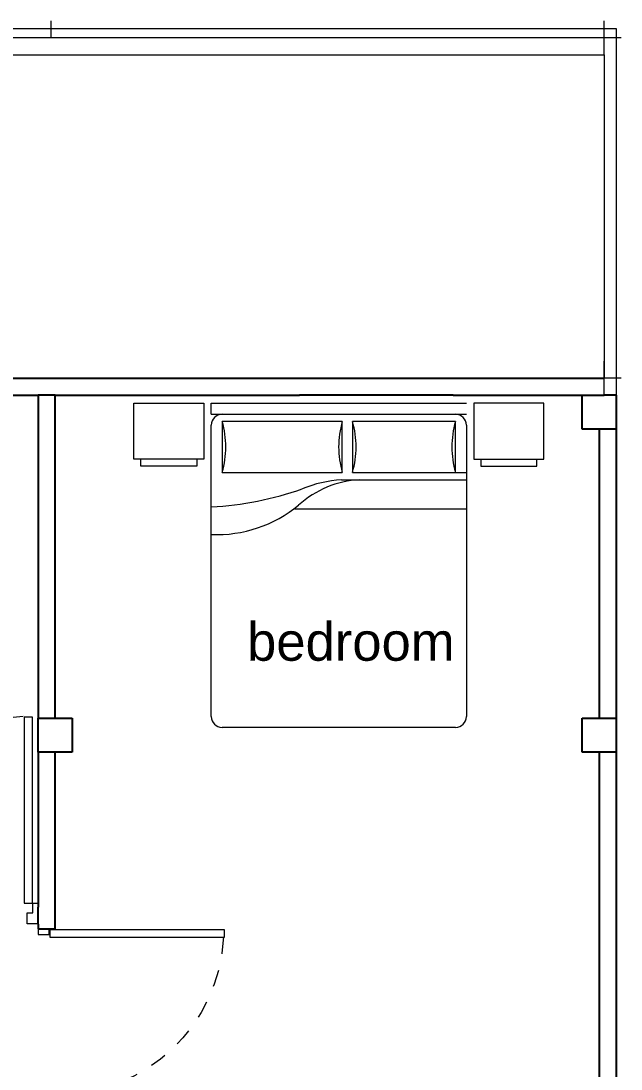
# Model space of a CAD drawing. Header units: metres. Extents: x 6.9 to 88.2, y -7.2 to 15.9.
# Drawn here: x 35.41 to 38.94, y 8.04 to 14.21 of the extents above; entities that cross this region are included whole.
import ezdxf
from ezdxf.enums import TextEntityAlignment as Align

# ---------------------------------------------------------------- set-up
doc = ezdxf.new("R2010")
doc.units = ezdxf.units.M
doc.linetypes.add('HIDDEN2', pattern=[0.1875, 0.125, -0.0625])
doc.layers.get('0').update_dxf_attribs({"lineweight": 9})
for name, color, linetype, lineweight in [('A-DOOR', 1, 'Continuous', 9), ('CASCO', 86, 'Continuous', 5), ('inne_gulv', 252, 'Continuous', 15), ('MOBILIARIO', 4, 'Continuous', 9)]:
    doc.layers.add(name, color=color, linetype=linetype, lineweight=lineweight)
doc.layers.add('walls', color=6, linetype='Continuous')
doc.styles.add('COTA50', font='swissci.ttf', dxfattribs={"height": 0.09})

# ---------------------------------------------------------------- blocks, each defined once
blk = doc.blocks.new('BEDASD')
at = {"layer": 'MOBILIARIO'}
for p, q in [((133.395, 12.884), (133.395, 13.2121)), ((133.395, 13.2121), (133.8051, 13.2121)), ((133.8051, 13.2121), (133.8051, 12.884)), ((133.8496, 13.2121), (135.3501, 13.2121)), ((133.8496, 13.1479), (133.8496, 13.2121)), ((135.8047, 13.2121), (135.3946, 13.2121)), ((135.3946, 13.2121), (135.3946, 12.884)), ((135.8047, 12.884), (135.8047, 13.2121)), ((133.8496, 13.1479), (135.3501, 13.1479)), ((133.8496, 11.3702), (133.8496, 13.0837)), ((134.6199, 13.1051), (133.9138, 13.1051)), ((133.9138, 13.1051), (133.9138, 12.8056)), ((134.6199, 12.8056), (134.6199, 13.1051)), ((135.2859, 13.1051), (134.6798, 13.1051)), ((134.6798, 13.1051), (134.6798, 12.8056)), ((135.2859, 12.8056), (135.2859, 13.1051)), ((135.3501, 13.0837), (135.3501, 11.3702)), ((133.8051, 12.884), (133.395, 12.884)), ((133.436, 12.843), (133.436, 12.884)), ((133.8051, 12.884), (133.7641, 12.884)), ((133.7641, 12.884), (133.7641, 12.843)), ((135.3946, 12.884), (135.4356, 12.884)), ((135.3946, 12.884), (135.8047, 12.884)), ((135.4356, 12.884), (135.4356, 12.843)), ((135.7637, 12.843), (135.7637, 12.884)), ((133.7641, 12.843), (133.436, 12.843)), ((135.4356, 12.843), (135.7637, 12.843)), ((133.9138, 12.8056), (134.6199, 12.8056)), ((134.6157, 12.7628), (135.3501, 12.7628)), ((134.6798, 12.8056), (135.3501, 12.8056)), ((134.3417, 12.5916), (135.3501, 12.5916)), ((135.2859, 11.306), (133.9138, 11.306))]:
    blk.add_line(p, q, dxfattribs=at)
for centre, radius, start, end in [((133.9138, 13.0837), 0.0642, 90, 180), ((135.2859, 13.0837), 0.0642, 0, 90), ((133.4003, 12.9553), 0.5349, 343.7398, 16.2602), ((135.1334, 12.9553), 0.5349, 163.7398, 196.2602), ((134.1663, 12.9553), 0.5349, 343.7398, 16.2602), ((135.7994, 12.9553), 0.5349, 163.7398, 196.2602), ((134.7549, 12.1789), 0.5848, 93.1663, 132.0658), ((134.6741, 11.9841), 0.7809, 94.2918, 111.76757), ((133.7337, 14.5725), 1.9736, 273.36646, 289.2534), ((133.8817, 13.196), 0.7561, 267.56726, 309.54608), ((133.9138, 11.3702), 0.0642, 180, 270), ((135.2859, 11.3702), 0.0642, 270, 0)]:
    blk.add_arc(centre, radius, start, end, dxfattribs=at)
blk = doc.blocks.new('Doo Dym1')
at = {"color": 150}
blk.add_lwpolyline([(-0.0277, 0.0578), (-0.0277, 0.8947), (-0.0677, 0.8947), (-0.0677, 0.0578)], close=True, dxfattribs=at)
for points in [[(-0.85, 0), (-0.7977, 0), (-0.7977, 0.0529), (-0.8239, 0.0529), (-0.8239, 0.0818), (-0.85, 0.0818)], [(0, 0), (-0.0523, 0), (-0.0523, 0.0529), (-0.0261, 0.0529), (-0.0261, 0.0818), (0, 0.0818)]]:
    blk.add_lwpolyline(points, dxfattribs=at)
at = {"color": 252, "linetype": 'HIDDEN2', "ltscale": 0.04}
blk.add_arc((-0.0247, 0.0944), 0.7987, 92.8154, 180, dxfattribs=at)
blk = doc.blocks.new('*U41')
at = {"color": 150}
blk.add_lwpolyline([(-0.0277, 0.1), (-0.0277, 0.9947), (-0.0677, 0.9947), (-0.0677, 0.1)], close=True, dxfattribs=at)
for points in [[(-0.95, 0), (-0.8977, 0), (-0.8977, 0.0529), (-0.9239, 0.0529), (-0.9239, 0.1), (-0.95, 0.1)], [(0, 0), (-0.0523, 0), (-0.0523, 0.0529), (-0.0261, 0.0529), (-0.0261, 0.1), (0, 0.1)]]:
    blk.add_lwpolyline(points, dxfattribs=at)
at = {"color": 252, "linetype": 'HIDDEN2', "ltscale": 0.04}
blk.add_arc((-0.0276, 0.1056), 0.8927, 92.8154, 180, dxfattribs=at)
blk = doc.blocks.new('secondfloor')
for p, q in [((35.5925, 14.1091), (35.5925, 14.2091)), ((38.8435, 14.1091), (38.8435, 14.2091)), ((25.6655, 14.1646), (38.9155, 14.1646)), ((38.9155, 14.1646), (38.9155, 12.0091)), ((38.8435, 14.1091), (25.6655, 14.1091)), ((35.5925, 14.1091), (35.4925, 14.1091)), ((35.6925, 14.1091), (35.5925, 14.1091)), ((38.8435, 14.1091), (38.7435, 14.1091)), ((38.8435, 14.0091), (38.8435, 14.1091)), ((38.9435, 14.1091), (38.8435, 14.1091)), ((38.8435, 14.0091), (38.8435, 14.1091)), ((25.6655, 14.0091), (38.8435, 14.0091)), ((38.8435, 14.0091), (38.8435, 12.1091)), ((38.8435, 12.1091), (38.8435, 12.2091)), ((38.8435, 12.0091), (38.8435, 12.1091)), ((38.9435, 12.1091), (38.8435, 12.1091)), ((38.8435, 12.0091), (38.8435, 12.1091))]:
    blk.add_line(p, q)
at = {"layer": 'walls'}
for p, q in [((30.2588, 12.1091), (38.8435, 12.1091)), ((33.3655, 12.0091), (35.5155, 12.0091)), ((35.6155, 12.0091), (35.5155, 12.0091)), ((35.5155, 12.0091), (35.5155, 10.1094)), ((35.6155, 12.0091), (37.0534, 12.0091)), ((35.6155, 10.1094), (35.6155, 12.0091)), ((37.9559, 12.0091), (37.0534, 12.0091)), ((37.9559, 12.0091), (38.7155, 12.0091)), ((38.7155, 11.8091), (38.7155, 12.0091)), ((38.7155, 12.0091), (38.8435, 12.0091)), ((38.9155, 12.0091), (38.8435, 12.0091)), ((38.9155, 12.0091), (38.9155, 11.8091)), ((38.8155, 11.8091), (38.7155, 11.8091)), ((38.9155, 11.8091), (38.8155, 11.8091)), ((38.8155, 11.8091), (38.8155, 10.1094)), ((38.9155, 11.8091), (38.9155, 10.1094)), ((35.5155, 9.9094), (35.5155, 10.1094)), ((35.5155, 10.1094), (35.6155, 10.1094)), ((35.6155, 10.1094), (35.7155, 10.1094)), ((35.7155, 10.1094), (35.7155, 9.9094)), ((38.7155, 9.9094), (38.7155, 10.1094)), ((38.7155, 10.1094), (38.8155, 10.1094)), ((38.8155, 10.1094), (38.9155, 10.1094)), ((38.9155, 10.1094), (38.9155, 9.9094)), ((35.5155, 9.9094), (35.5155, 8.9961)), ((35.6155, 9.9094), (35.5155, 9.9094)), ((35.7155, 9.9094), (35.6155, 9.9094)), ((35.6155, 8.8702), (35.6155, 9.9094)), ((38.8155, 9.9094), (38.7155, 9.9094)), ((38.9155, 9.9094), (38.8155, 9.9094)), ((38.8155, 9.9094), (38.8155, 7.3094)), ((38.9155, 9.9094), (38.9155, 7.3094)), ((35.5155, 8.8961), (35.5155, 8.9961)), ((35.5155, 8.8961), (35.5155, 8.8702)), ((35.5155, 8.8702), (35.6155, 8.8702))]:
    blk.add_line(p, q, dxfattribs=at)
at = {"layer": 'A-DOOR', "color": 150, "xscale": 1.22236950788011, "yscale": 1.22236950788011, "zscale": 1.22236950788011}
blk.add_blockref('*U41', (35.5155, 8.899), dxfattribs=at)
at = {"layer": 'A-DOOR', "color": 150, "xscale": -1.22236950788011, "yscale": 1.22236950788011, "zscale": 1.22236950788011, "rotation": 270}
blk.add_blockref('Doo Dym1', (35.5155, 8.9003), dxfattribs=at)
at = {"layer": 'inne_gulv'}
blk.add_blockref('BEDASD', (-97.3158, -1.2518), dxfattribs=at)
at = {"layer": 'CASCO', "style": 'COTA50', "width": 1.2}
blk.add_text('bedroom', height=0.225, dxfattribs=at).set_placement((37.3545, 10.5631, 1.2459), align=Align.MIDDLE)

msp = doc.modelspace()

# ---------------------------------------------------------------- block references
msp.add_blockref('secondfloor', (0, 0))

doc.saveas('drawing.dxf')
